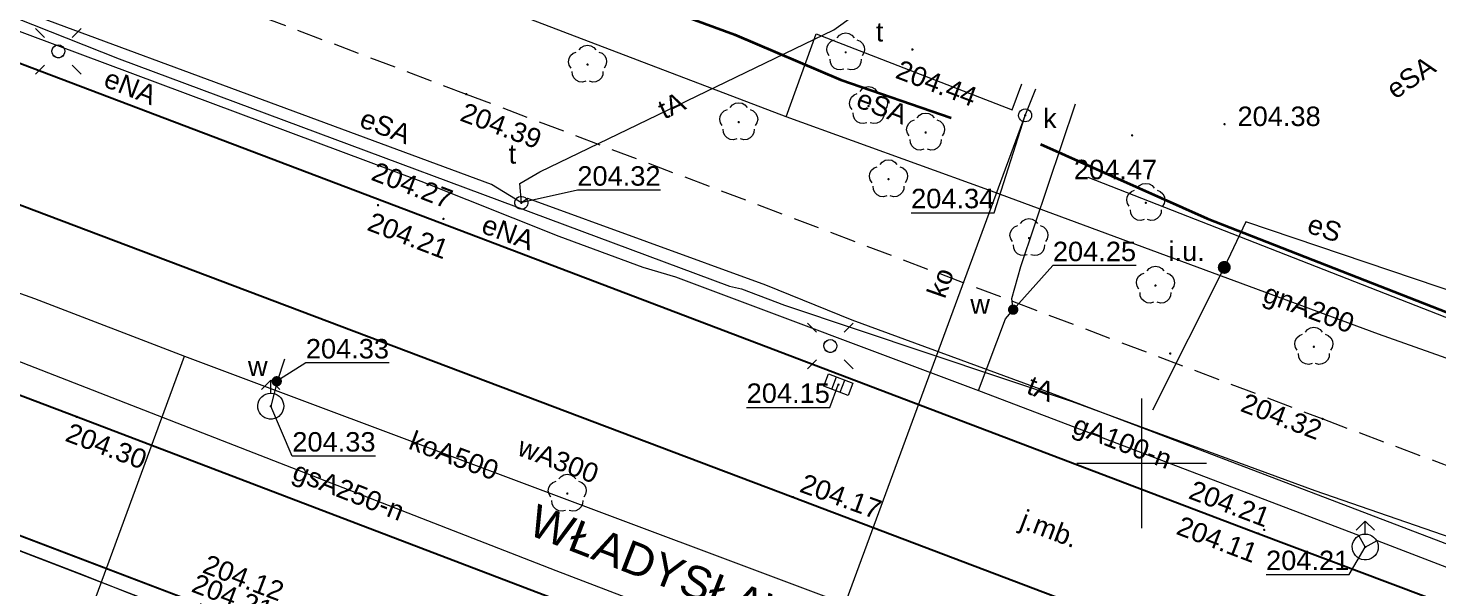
# Model space of a CAD drawing. Extents: x 0 to 7423283, y 0 to 5548300.
# Drawn here: x 7422357.1 to 7422411.4, y 5548245.2 to 5548266.8 of the extents above; entities that cross this region are included whole.
import ezdxf
from ezdxf.enums import TextEntityAlignment as Align

# ---------------------------------------------------------------- set-up
doc = ezdxf.new("R2010")
doc.units = 0
doc.linetypes.add('PRZER2-1', pattern=[3, 2, -1])
doc.linetypes.add('PRZER3-1', pattern=[4, 3, -1])
doc.layers.get('0').update_dxf_attribs({"linetype": 'CONTINUOUS', "lineweight": 13})
for name, color, linetype, lineweight, true_color in [('EGBP04', 7, 'CONTINUOUS', 18, 0x008000), ('OBOP02', 7, 'CONTINUOUS', 18, 0x008000), ('SUOP03', 1, 'CONTINUOUS', 35, 0xff0000), ('SUPE03', 1, 'CONTINUOUS', 18, 0xff0000), ('SUPE03_O', 1, 'CONTINUOUS', 18, 0xff0000), ('SUPE04', 1, 'CONTINUOUS', 18, 0xff0000), ('SUPE04_O', 1, 'CONTINUOUS', 18, 0xff0000), ('SUPG03', 7, 'CONTINUOUS', 18, 0xbfbf00), ('SUPG03_O', 7, 'CONTINUOUS', 18, 0xbfbf00), ('SUPG04', 7, 'CONTINUOUS', 18, 0xbfbf00), ('SUPG04_O', 7, 'CONTINUOUS', 18, 0xbfbf00), ('SUPG05', 7, 'CONTINUOUS', 18, 0xbfbf00), ('SUPG05_O', 7, 'CONTINUOUS', 18, 0xbfbf00), ('SUPK03', 7, 'CONTINUOUS', 18, 0x803300), ('SUPK03_O', 7, 'CONTINUOUS', 18, 0x803300), ('SUPT01', 7, 'CONTINUOUS', 18, 0xff9100), ('SUPT01_O', 7, 'CONTINUOUS', 18, 0xff9100), ('SUPW03', 5, 'CONTINUOUS', 18, 0x0000ff), ('SUPW03_O', 5, 'CONTINUOUS', 18, 0x0000ff), ('SUUS02', 7, 'CONTINUOUS', 18, 0x0a0909), ('SUUS05', 7, 'CONTINUOUS', 18, 0x0a0909), ('SUUS15', 7, 'CONTINUOUS', 18, 0xff9100), ('SUUS15_O', 7, 'CONTINUOUS', 18, 0xff9100)]:
    doc.layers.add(name, color=color, linetype=linetype, lineweight=lineweight, true_color=true_color)
for name, color, linetype, lineweight in [('GELULI_O', 7, 'PRZER3-1', 18), ('KTCR02', 7, 'PRZER2-1', 18), ('KTJZ01', 7, 'PRZER3-1', 18), ('KTJZ01_O', 7, 'PRZER3-1', 18), ('KTKR01', 7, 'CONTINUOUS', 25), ('RTPW02', 7, 'CONTINUOUS', 13), ('RTPW02_O', 7, 'CONTINUOUS', 13), ('SUSM', 7, 'CONTINUOUS', 18)]:
    doc.layers.add(name, color=color, linetype=linetype, lineweight=lineweight)
for name, color, linetype, true_color in [('SUPS01_05', 7, 'CONTINUOUS', 0x803300), ('SUPS01_05_O', 7, 'CONTINUOUS', 0x803300), ('SUPS01_07', 7, 'CONTINUOUS', 0xff9100), ('SUPS01_07_O', 7, 'CONTINUOUS', 0xff9100), ('SUPS01_08', 5, 'CONTINUOUS', 0x0000ff), ('SUPS01_08_O', 5, 'CONTINUOUS', 0x0000ff), ('SUUS25', 7, 'CONTINUOUS', 0x0a0909), ('SUUS25_O', 7, 'CONTINUOUS', 0x0a0909), ('SUUS31_01', 7, 'CONTINUOUS', 0x0a0909), ('SUUS31_01_O', 7, 'CONTINUOUS', 0x0a0909)]:
    doc.layers.add(name, color=color, linetype=linetype, true_color=true_color)
doc.styles.add('GEO-INFO', font='Arial')

# ---------------------------------------------------------------- blocks, each defined once
blk = doc.blocks.new('EPPGN')
blk.add_hatch(color=0).paths.add_polyline_path([(-0.09, 0), (-0.085595, -0.027812), (-0.072812, -0.052901), (-0.052901, -0.072812), (-0.027812, -0.085595), (0, -0.09), (0.027812, -0.085595), (0.052901, -0.072812), (0.072812, -0.052901), (0.085595, -0.027812), (0.09, 0), (0.085595, 0.027812), (0.072812, 0.052901), (0.052901, 0.072812), (0.027812, 0.085595), (0, 0.09), (-0.027812, 0.085595), (-0.052901, 0.072812), (-0.072812, 0.052901), (-0.085595, 0.027812)])
blk = doc.blocks.new('KOLO')
blk.add_hatch(color=0).paths.add_polyline_path([(0, 0.5), (-0.12941, 0.482963), (-0.25, 0.433013), (-0.353553, 0.353553), (-0.433013, 0.25), (-0.482963, 0.12941), (-0.5, 0), (-0.482963, -0.12941), (-0.433013, -0.25), (-0.353553, -0.353553), (-0.25, -0.433013), (-0.12941, -0.482963), (0, -0.5), (0.12941, -0.482963), (0.25, -0.433013), (0.353553, -0.353553), (0.433013, -0.25), (0.482963, -0.12941), (0.5, 0), (0.482963, 0.12941), (0.433013, 0.25), (0.353553, 0.353553), (0.25, 0.433013), (0.12941, 0.482963)])
blk = doc.blocks.new('OKRAG_PELNY')
at = {"color": 0}
blk.add_lwpolyline([(0.5, 0), (0.482963, -0.12941), (0.433013, -0.25), (0.353553, -0.353553), (0.25, -0.433013), (0.12941, -0.482963), (0, -0.5), (-0.12941, -0.482963), (-0.25, -0.433013), (-0.353553, -0.353553), (-0.433013, -0.25), (-0.482963, -0.12941), (-0.5, 0), (-0.482963, 0.12941), (-0.433013, 0.25), (-0.353553, 0.353553), (-0.25, 0.433013), (-0.12941, 0.482963), (0, 0.5), (0.12941, 0.482963), (0.25, 0.433013), (0.353553, 0.353553), (0.433013, 0.25), (0.482963, 0.12941)], close=True, dxfattribs=at)
blk = doc.blocks.new('SUUS05')
at = {"color": 0}
blk.add_lwpolyline([(0.5, -0.25), (-0.5, -0.25), (-0.5, 0.25), (0.5, 0.25)], close=True, dxfattribs=at)
for points in [[(-0.175, -0.25), (-0.175, 0.25)], [(0.175, -0.25), (0.175, 0.25)]]:
    blk.add_lwpolyline(points, dxfattribs=at)
blk = doc.blocks.new('SPDLP')
blk.add_hatch(color=0).paths.add_polyline_path([(-0.09, 0), (-0.085595, -0.027812), (-0.072812, -0.052901), (-0.052901, -0.072812), (-0.027812, -0.085595), (0, -0.09), (0.027812, -0.085595), (0.052901, -0.072812), (0.072812, -0.052901), (0.085595, -0.027812), (0.09, 0), (0.085595, 0.027812), (0.072812, 0.052901), (0.052901, 0.072812), (0.027812, 0.085595), (0, 0.09), (-0.027812, 0.085595), (-0.052901, 0.072812), (-0.072812, 0.052901), (-0.085595, 0.027812)])
at = {"color": 0}
for points in [[(-1.292703, 0.137547), (-1.355024, 0.389802), (-1.327532, 0.648184), (-1.213525, 0.881678), (-1.026689, 1.062258), (-0.78945, 1.168249), (-0.530282, 1.186929)], [(-0.268652, 1.271938), (-0.048001, 1.40916), (0.20623, 1.462858), (0.463525, 1.426585), (0.693003, 1.304695), (0.867117, 1.11182), (0.964971, 0.871109)], [(1.126667, 0.648554), (1.325358, 0.481106), (1.454989, 0.255912), (1.5, 0), (1.454989, -0.255912), (1.325358, -0.481106), (1.126667, -0.648554)], [(-0.530282, -1.186929), (-0.78945, -1.168249), (-1.026689, -1.062258), (-1.213525, -0.881678), (-1.327532, -0.648184), (-1.355024, -0.389802), (-1.292703, -0.137547)], [(0.964971, -0.871109), (0.867117, -1.11182), (0.693003, -1.304695), (0.463525, -1.426585), (0.20623, -1.462858), (-0.048001, -1.40916), (-0.268652, -1.271938)]]:
    blk.add_lwpolyline(points, dxfattribs=at)
blk = doc.blocks.new('SUSM01_01')
at = {"color": 0}
for points in [[(-0.353553, 0.353553), (-0.212132, 0.212132)], [(0.353553, 0.353553), (0.212132, 0.212132)], [(-0.353553, -0.353553), (-0.212132, -0.212132)], [(0.353553, -0.353553), (0.212132, -0.212132)]]:
    blk.add_lwpolyline(points, dxfattribs=at)
blk.add_lwpolyline([(0.1, 0), (0.093969, -0.034202), (0.076604, -0.064279), (0.05, -0.086603), (0.025882, -0.096593), (0, -0.1), (-0.025882, -0.096593), (-0.05, -0.086603), (-0.073305, -0.068017), (-0.090097, -0.043388), (-0.098883, -0.014904), (-0.098883, 0.014904), (-0.090097, 0.043388), (-0.073305, 0.068017), (-0.05, 0.086603), (-0.022252, 0.097493), (0.007473, 0.09972), (0.036534, 0.093087), (0.062349, 0.078183), (0.082624, 0.056332), (0.095557, 0.029476)], close=True, dxfattribs=at)
blk = doc.blocks.new('SUUS02')
at = {"color": 0}
blk.add_lwpolyline([(1, 0), (0.984808, -0.173648), (0.939693, -0.34202), (0.866025, -0.5), (0.766044, -0.642788), (0.642788, -0.766044), (0.5, -0.866025), (0.34202, -0.939693), (0.173648, -0.984808), (0, -1), (-0.173648, -0.984808), (-0.34202, -0.939693), (-0.5, -0.866025), (-0.654861, -0.75575), (-0.786053, -0.618159), (-0.888835, -0.458227), (-0.959493, -0.281733), (-0.995472, -0.095056), (-0.995472, 0.095056), (-0.959493, 0.281733), (-0.888835, 0.458227), (-0.786053, 0.618159), (-0.654861, 0.75575), (-0.5, 0.866025), (-0.327068, 0.945001), (-0.142315, 0.989821), (0.047582, 0.998867), (0.235759, 0.971812), (0.415415, 0.909632), (0.580057, 0.814576), (0.723734, 0.690079), (0.841254, 0.540641), (0.928368, 0.371662), (0.981929, 0.189251)], close=True, dxfattribs=at)
for points in [[(1, 0), (2, 0)], [(1.292893, 0.707107), (2, 0), (1.292893, -0.707107)]]:
    blk.add_lwpolyline(points, dxfattribs=at)

msp = doc.modelspace()

# ---------------------------------------------------------------- linework, layer by layer
at = {"color": 7, "linetype": 'Continuous', "lineweight": 13, "elevation": 100, "flags": 128}
for points in [[(7422400, 5548247.5), (7422400, 5548252.5)], [(7422397.5, 5548250), (7422402.5, 5548250)]]:
    msp.add_lwpolyline(points, dxfattribs=at)
at = {"layer": 'KTCR02', "color": 7, "linetype": 'PRZER2-1', "lineweight": 18, "ltscale": 0.5, "elevation": 10.18}
msp.add_lwpolyline([(7422284.23, 5548297.47), (7422284.11, 5548297.14), (7422294.84, 5548293.46), (7422296.27, 5548293), (7422311.29, 5548287.66), (7422325.31, 5548282.64), (7422327.7, 5548281.77), (7422338.46, 5548277.72), (7422341.44, 5548276.65), (7422353.47, 5548272.02), (7422373.99, 5548264.23), (7422406.97, 5548251.71), (7422440.83, 5548238.97), (7422440.96, 5548239.31), (7422442.64, 5548238.63)], dxfattribs=at)
at = {"layer": 'KTJZ01', "color": 7, "linetype": 'PRZER3-1', "lineweight": 18, "ltscale": 0.5, "elevation": 10.18}
msp.add_lwpolyline([(7422329.53, 5548262.96), (7422328.25, 5548263.93), (7422327.51, 5548266.07), (7422327.97, 5548267.72), (7422329.43, 5548269.02), (7422331.02, 5548269.5), (7422332.57, 5548269.17), (7422348.64, 5548263.05), (7422386.58, 5548248.69), (7422433.37, 5548230.93), (7422434.61, 5548230.22), (7422435.35, 5548229.28), (7422435.74, 5548227.97), (7422435.48, 5548226.65), (7422434.44, 5548225.18), (7422432.23, 5548224.24), (7422429.09, 5548225.14), (7422383.01, 5548242.62), (7422358.98, 5548251.79)], close=True, dxfattribs=at)
at = {"layer": 'KTKR01', "color": 7, "linetype": 'Continuous', "lineweight": 25, "elevation": 10.18}
for points in [[(7422240.02, 5548291.48), (7422254.7, 5548285.88), (7422258.43, 5548284.45), (7422259.85, 5548283.95), (7422290.47, 5548272.35), (7422297.44, 5548269.71), (7422314.35, 5548263.32), (7422341.4, 5548253.08), (7422356.43, 5548247.36), (7422363.18, 5548244.79), (7422391.68, 5548234), (7422412.76, 5548225.96), (7422436.61, 5548216.94), (7422447.83, 5548212.7), (7422451.56, 5548211.28)], [(7422313.68, 5548281.56), (7422318.75, 5548279.77), (7422326.26, 5548276.97), (7422344.16, 5548270.23), (7422374.46, 5548258.72), (7422404.49, 5548247.29), (7422436.39, 5548235.27), (7422438.25, 5548234.83), (7422439.69, 5548235.03), (7422441.69, 5548235.94), (7422442.74, 5548237.18), (7422443.29, 5548238.37)]]:
    msp.add_lwpolyline(points, dxfattribs=at)
msp.add_lwpolyline([(7422329.53, 5548262.96), (7422328.25, 5548263.93), (7422327.51, 5548266.07), (7422327.97, 5548267.72), (7422329.43, 5548269.02), (7422331.02, 5548269.5), (7422332.57, 5548269.17), (7422348.64, 5548263.05), (7422386.58, 5548248.69), (7422433.37, 5548230.93), (7422434.61, 5548230.22), (7422435.35, 5548229.28), (7422435.74, 5548227.97), (7422435.48, 5548226.65), (7422434.44, 5548225.18), (7422432.23, 5548224.24), (7422429.09, 5548225.14), (7422383.01, 5548242.62), (7422358.98, 5548251.79)], close=True, dxfattribs=at)
at = {"layer": 'SUOP03', "color": 1, "linetype": 'Continuous', "lineweight": 35, "true_color": 0xff0000, "elevation": 10.18}
for points in [[(7422354.76, 5548276.18), (7422359.68, 5548273.58), (7422363.71, 5548273.03), (7422372.46, 5548270.75), (7422377.53, 5548269.03), (7422384.32, 5548266.53), (7422388.41, 5548264.78), (7422392.66, 5548263.32)], [(7422396.1, 5548262.3), (7422402.52, 5548259.43), (7422424.45, 5548250.85), (7422429.42, 5548248.41), (7422434.23, 5548246.79), (7422438.87, 5548245.55)]]:
    msp.add_lwpolyline(points, dxfattribs=at)
at = {"layer": 'SUPE03', "color": 1, "linetype": 'Continuous', "lineweight": 18, "true_color": 0xff0000, "elevation": 10.18}
for points in [[(7422397.93, 5548261.03), (7422415.22, 5548254.25), (7422416.69, 5548253.74), (7422418.45, 5548252.92), (7422423.79, 5548250.9), (7422424.69, 5548250.39), (7422431.03, 5548247.98), (7422437.4, 5548245.34)], [(7422419.78, 5548253.98), (7422404.01, 5548259.31), (7422403.18, 5548257.55), (7422400.42, 5548252.05)]]:
    msp.add_lwpolyline(points, dxfattribs=at)
at = {"layer": 'SUPE04', "color": 1, "linetype": 'Continuous', "lineweight": 18, "true_color": 0xff0000, "elevation": 10.18}
for points in [[(7422251.75, 5548282.04), (7422256.02, 5548283.55), (7422258.32, 5548283.61), (7422259.3, 5548283.21), (7422275.24, 5548277.15), (7422281.72, 5548274.9), (7422306.24, 5548265.58), (7422306.45, 5548265.62), (7422306.61, 5548265.46), (7422308.21, 5548264.8), (7422322.37, 5548259.68), (7422324.97, 5548258.81), (7422334.17, 5548255.3), (7422334.31, 5548255.04), (7422334.53, 5548255.2), (7422362.89, 5548244.27), (7422363.98, 5548243.74), (7422371.44, 5548241.16), (7422384.67, 5548236.21), (7422394.94, 5548232.24), (7422413.77, 5548224.77), (7422417.46, 5548223.38), (7422420.71, 5548222.05), (7422424.52, 5548220.64)], [(7422257.95, 5548281.88), (7422278.42, 5548275.33), (7422294.97, 5548269.41), (7422305.58, 5548265.8), (7422322.27, 5548259.72), (7422324.74, 5548258.9), (7422331.06, 5548256.55), (7422334.17, 5548255.3), (7422334.53, 5548255.2), (7422359.07, 5548245.76), (7422373.76, 5548239.91), (7422385.51, 5548235.48), (7422386.37, 5548235.03), (7422394.44, 5548231.87), (7422395.38, 5548231.34), (7422415.05, 5548223.97), (7422423.26, 5548220.97), (7422424.48, 5548220.46), (7422424.52, 5548220.64)], [(7422327.78, 5548277.4), (7422329.14, 5548276.99), (7422329.44, 5548277.4), (7422332.9, 5548276.11), (7422335.73, 5548274.95), (7422355.91, 5548267.46), (7422360.62, 5548265.59), (7422384.12, 5548256.83), (7422384.59, 5548256.72), (7422386.24, 5548256.1), (7422397.32, 5548252.38), (7422406.67, 5548248.95), (7422417.55, 5548245.18), (7422433.31, 5548239.11), (7422435.84, 5548238.21), (7422438.01, 5548237.32), (7422439.59, 5548236.94)]]:
    msp.add_lwpolyline(points, dxfattribs=at)
at = {"layer": 'SUPG03', "color": 52, "linetype": 'Continuous', "lineweight": 18, "true_color": 0xbfbf00, "elevation": 10.18}
msp.add_lwpolyline([(7422276.42, 5548299.13), (7422279.79, 5548297.91), (7422280.65, 5548297.48), (7422290.5, 5548293.81), (7422303.97, 5548289.15), (7422306.66, 5548288.33), (7422317.49, 5548284.63), (7422321.86, 5548283.18), (7422322.62, 5548266.48), (7422332.95, 5548262.7), (7422343.98, 5548258.91), (7422377.44, 5548245.86), (7422398.71, 5548237.72), (7422399.65, 5548237.27), (7422417.47, 5548231.26), (7422418.28, 5548230.87), (7422435.32, 5548224.42)], dxfattribs=at)
at = {"layer": 'SUPG04', "color": 52, "linetype": 'Continuous', "lineweight": 18, "true_color": 0xbfbf00, "elevation": 10.18}
for points in [[(7422386.31, 5548263.36), (7422366.54, 5548270.91), (7422358.8, 5548273.76), (7422348.67, 5548277.64)], [(7422386.31, 5548263.36), (7422387.47, 5548266.56)], [(7422423.81, 5548249.74), (7422421.69, 5548250.52), (7422409.12, 5548254.97), (7422393.97, 5548260.58), (7422386.31, 5548263.36)]]:
    msp.add_lwpolyline(points, dxfattribs=at)
at = {"layer": 'SUPG05', "color": 52, "linetype": 'Continuous', "lineweight": 18, "true_color": 0xbfbf00, "elevation": 10.18}
msp.add_lwpolyline([(7422387.47, 5548266.56), (7422395.01, 5548263.62), (7422395.39, 5548264.63)], dxfattribs=at)
at = {"layer": 'SUPK03', "color": 36, "linetype": 'Continuous', "lineweight": 18, "true_color": 0x803300, "elevation": 10.18}
for points in [[(7422246.97, 5548297.89), (7422247.53, 5548298.17), (7422264.57, 5548291.39), (7422265.71, 5548291.01), (7422272.32, 5548288.37), (7422301.55, 5548277.2), (7422309.86, 5548274.17), (7422310.18, 5548273.98), (7422311.44, 5548273.58), (7422312.86, 5548272.96), (7422321.27, 5548269.89), (7422333.03, 5548265.33), (7422347.57, 5548259.96), (7422348.07, 5548259.86), (7422349.18, 5548259.39), (7422349.35, 5548259.22), (7422357.36, 5548256.35), (7422363.14, 5548254.13), (7422388.58, 5548244.58), (7422399.68, 5548240.41)], [(7422388.58, 5548244.58), (7422395.51, 5548263.41), (7422395.92, 5548264.43)], [(7422352.95, 5548226.6), (7422353.19, 5548227.06), (7422363.14, 5548254.13)]]:
    msp.add_lwpolyline(points, dxfattribs=at)
at = {"layer": 'SUPS01_05_O', "color": 36, "linetype": 'Continuous', "lineweight": 9, "true_color": 0x803300, "elevation": 10.8, "flags": 128}
for points in [[(7422391.12, 5548259.657), (7422394.323, 5548259.657), (7422395.51, 5548263.41)], [(7422384.787, 5548252.154), (7422387.99, 5548252.154), (7422388.311, 5548253.022)]]:
    msp.add_lwpolyline(points, dxfattribs=at)
at = {"layer": 'SUPS01_07_O', "color": 30, "linetype": 'Continuous', "lineweight": 9, "true_color": 0xff9100, "elevation": 10.8, "flags": 128}
msp.add_lwpolyline([(7422381.469, 5548260.527), (7422378.266, 5548260.527), (7422376.139, 5548260.052)], dxfattribs=at)
at = {"layer": 'SUPS01_08_O', "color": 5, "linetype": 'Continuous', "lineweight": 9, "true_color": 0x0000ff, "elevation": 10.8, "flags": 128}
for points in [[(7422399.783, 5548257.617), (7422396.58, 5548257.617), (7422395.05, 5548255.92)], [(7422371.013, 5548253.867), (7422367.81, 5548253.867), (7422366.69, 5548253.16)], [(7422370.493, 5548250.277), (7422367.29, 5548250.277), (7422366.46, 5548252.2)], [(7422404.79, 5548245.707), (7422407.993, 5548245.707), (7422408.61, 5548246.77)]]:
    msp.add_lwpolyline(points, dxfattribs=at)
at = {"layer": 'SUPT01', "color": 30, "linetype": 'Continuous', "lineweight": 18, "true_color": 0xff9100, "elevation": 10.18}
for points in [[(7422376.11, 5548260.04), (7422374.96, 5548260.74), (7422348.49, 5548270.55), (7422330.29, 5548277.23), (7422324.01, 5548279.39), (7422301.71, 5548287.66), (7422301.36, 5548287.42)], [(7422376.11, 5548260.04), (7422376.05, 5548260.78), (7422376.82, 5548261.23), (7422388.14, 5548266.71), (7422388.91, 5548267.26)], [(7422437.3, 5548236.93), (7422436.69, 5548237.45), (7422435.5, 5548237.84), (7422425.58, 5548241.72), (7422422.56, 5548242.75), (7422396.47, 5548252.71), (7422388.85, 5548255.51), (7422385.52, 5548256.86), (7422376.36, 5548260.21), (7422376.11, 5548260.04)]]:
    msp.add_lwpolyline(points, dxfattribs=at)
at = {"layer": 'SUPW03', "color": 5, "linetype": 'Continuous', "lineweight": 18, "true_color": 0x0000ff, "elevation": 10.18}
for points in [[(7422272.97, 5548296.97), (7422280.81, 5548293.47), (7422282.55, 5548292.79), (7422285.67, 5548291.87), (7422299.56, 5548287.23), (7422303.29, 5548285.9), (7422310.12, 5548284.01), (7422313.44, 5548283.18), (7422318.13, 5548281.51), (7422329.46, 5548277.39), (7422329.87, 5548276.71), (7422356.12, 5548266.9), (7422372.24, 5548260.88), (7422377.55, 5548258.76), (7422380.79, 5548257.56), (7422382.04, 5548257.18), (7422393.71, 5548252.81), (7422408.35, 5548247.23), (7422408.61, 5548246.77)], [(7422393.71, 5548252.81), (7422394.76, 5548255.57), (7422395.05, 5548255.92), (7422395, 5548256.35), (7422395.34, 5548257.59), (7422397.45, 5548263.85)], [(7422366.99, 5548254.01), (7422366.7, 5548253.15), (7422366.46, 5548252.2)], [(7422408.61, 5548246.77), (7422409.07, 5548247.02), (7422416.47, 5548244.17), (7422418.01, 5548243.5), (7422423.04, 5548241.64), (7422437.08, 5548236.04), (7422441.68, 5548234.33), (7422452.73, 5548229.88), (7422475.82, 5548221.78), (7422484.96, 5548218.69)]]:
    msp.add_lwpolyline(points, dxfattribs=at)

# ---------------------------------------------------------------- block references
at = {"layer": 'EGBP04', "color": 96, "lineweight": 18, "true_color": 0x008000, "xscale": 0.5, "yscale": 0.5, "rotation": 90}
msp.add_blockref('EPPGN', (7422401.1, 5548254.23, 10.32), dxfattribs=at)
at = {"layer": 'OBOP02', "color": 96, "lineweight": 18, "true_color": 0x008000, "xscale": 0.5, "yscale": 0.5, "rotation": 90}
for p in [(7422388.6, 5548265.84, 10.12), (7422378.66, 5548265.37, 10.12), (7422389.48, 5548263.77, 10.12), (7422384.48, 5548263.15, 10.12), (7422391.68, 5548262.75, 10.12), (7422390.25, 5548260.95, 10.12), (7422400.16, 5548260.04, 10.12), (7422395.66, 5548258.68, 10.12), (7422400.53, 5548256.85, 10.12), (7422406.63, 5548254.49, 10.12), (7422377.88, 5548248.83, 10.12)]:
    msp.add_blockref('SPDLP', p, dxfattribs=at)
at = {"layer": 'RTPW02', "color": 7, "lineweight": 13, "xscale": 0.09, "yscale": 0.09, "rotation": 90}
for p in [(7422391.17, 5548265.95, 10.2), (7422373.99, 5548264.23, 10.2), (7422403.19, 5548263.07, 10.2), (7422399.63, 5548262.64, 10.2), (7422370.59, 5548259.95, 10.2), (7422373.11, 5548259.42, 10.2), (7422358.98, 5548251.79, 10.2), (7422406.97, 5548251.71, 10.2), (7422386.58, 5548248.69, 10.2), (7422404.49, 5548247.29, 10.2), (7422404.72, 5548247.43, 10.2)]:
    msp.add_blockref('KOLO', p, dxfattribs=at)
at = {"layer": 'SUPS01_05', "color": 36, "lineweight": 5, "true_color": 0x803300, "xscale": 0.09, "yscale": 0.09, "rotation": 90}
for p in [(7422395.51, 5548263.41, 10.24), (7422388.32, 5548253.03, 10.24)]:
    msp.add_blockref('KOLO', p, dxfattribs=at)
at = {"layer": 'SUPS01_07', "color": 30, "lineweight": 5, "true_color": 0xff9100, "xscale": 0.09, "yscale": 0.09, "rotation": 90}
msp.add_blockref('KOLO', (7422376.11, 5548260.04, 10.24), dxfattribs=at)
at = {"layer": 'SUPS01_08', "color": 5, "lineweight": 5, "true_color": 0x0000ff, "xscale": 0.09, "yscale": 0.09, "rotation": 90}
for p in [(7422395.05, 5548255.92, 10.24), (7422366.69, 5548253.16, 10.24), (7422366.46, 5548252.2, 10.24), (7422408.61, 5548246.77, 10.24)]:
    msp.add_blockref('KOLO', p, dxfattribs=at)
at = {"layer": 'SUSM', "color": 7, "lineweight": 18, "rotation": 90}
for name, p, xscale, yscale in [('SUSM01_01', (7422358.28, 5548265.88, 10.24), 2.5, 2.5), ('OKRAG_PELNY', (7422358.28, 5548265.88, 10.24), 0.5, 0.5), ('SUSM01_01', (7422388.01, 5548254.52, 10.24), 2.5, 2.5), ('OKRAG_PELNY', (7422388.01, 5548254.52, 10.24), 0.5, 0.5)]:
    msp.add_blockref(name, p, dxfattribs=dict(at, xscale=xscale, yscale=yscale))
at = {"layer": 'SUUS02', "color": 18, "lineweight": 18, "true_color": 0x0a0909, "xscale": 0.5, "yscale": 0.5, "rotation": 90}
for p in [(7422366.46, 5548252.2, 10.24), (7422408.61, 5548246.77, 10.24)]:
    msp.add_blockref('SUUS02', p, dxfattribs=at)
at = {"layer": 'SUUS05', "color": 18, "lineweight": 18, "true_color": 0x0a0909, "rotation": 338.8385173514151}
msp.add_blockref('SUUS05', (7422388.32, 5548253.03, 10.24), dxfattribs=at)
at = {"layer": 'SUUS15', "color": 36, "lineweight": 18, "true_color": 0x803300, "xscale": 0.5, "yscale": 0.5, "rotation": 90}
msp.add_blockref('OKRAG_PELNY', (7422395.51, 5548263.41, 10.24), dxfattribs=at)
at = {"layer": 'SUUS15', "color": 30, "lineweight": 18, "true_color": 0xff9100, "xscale": 0.5, "yscale": 0.5, "rotation": 340.3077730041549}
msp.add_blockref('OKRAG_PELNY', (7422376.11, 5548260.04, 10.24), dxfattribs=at)
at = {"layer": 'SUUS25', "color": 18, "lineweight": 5, "true_color": 0x0a0909, "xscale": 0.4, "yscale": 0.4}
for p, rotation in [((7422395.05, 5548255.92, 10.24), 337.5570372593373), ((7422366.69, 5548253.16, 10.24), 359.9997925898467)]:
    msp.add_blockref('KOLO', p, dxfattribs=dict(at, rotation=rotation))
at = {"layer": 'SUUS31_01', "color": 18, "lineweight": 5, "true_color": 0x0a0909, "xscale": 0.5, "yscale": 0.5, "rotation": 64.75165078017778}
msp.add_blockref('KOLO', (7422403.18, 5548257.55, 10.24), dxfattribs=at)

# ---------------------------------------------------------------- texts
at = {"layer": 'GELULI_O', "color": 18, "linetype": 'Continuous', "lineweight": 0, "true_color": 0x0a0909, "style": 'GEO-INFO'}
msp.add_text('WŁADYSŁAWA REYMONTA', height=1.25, rotation=338.8285, dxfattribs=at).set_placement((7422376.294, 5548247.283, 10.8))
at = {"layer": 'KTJZ01_O', "color": 7, "linetype": 'Continuous', "lineweight": 0, "style": 'GEO-INFO'}
msp.add_text('j.mb.', height=0.75, rotation=339.2148, dxfattribs=at).set_placement((7422396.417, 5548247.387, 10.8), align=Align.MIDDLE)
at = {"layer": 'RTPW02_O', "color": 7, "linetype": 'Continuous', "lineweight": 0, "style": 'GEO-INFO'}
for s, rotation, p in [('204.44', 339.2129, (7422390.47, 5548264.87, 10.8)), ('204.39', 339.4719, (7422373.701, 5548263.224, 10.8)), ('204.38', 359.9998, (7422403.69, 5548263, 10.8)), ('204.27', 338.9966, (7422370.279, 5548260.939, 10.8)), ('204.47', 359.9998, (7422397.39, 5548260.95, 10.8)), ('204.21', 338.9966, (7422370.125, 5548259.003, 10.8)), ('204.32', 339.1367, (7422403.756, 5548252.025, 10.8)), ('204.30', 339.4307, (7422358.497, 5548250.875, 10.8)), ('204.17', 340.1476, (7422386.782, 5548248.912, 10.8)), ('204.21', 339.1367, (7422401.758, 5548248.661, 10.8)), ('204.11', 339.1367, (7422401.284, 5548247.285, 10.8)), ('204.12', 339.2285, (7422363.783, 5548245.801, 10.8)), ('204.21', 339.2285, (7422363.359, 5548245.063, 10.8))]:
    msp.add_text(s, height=0.75, rotation=rotation, dxfattribs=at).set_placement(p)
at = {"layer": 'SUPE03_O', "color": 1, "linetype": 'Continuous', "lineweight": 0, "true_color": 0xff0000, "style": 'GEO-INFO'}
for s, rotation, p in [('eSA', 34.5256, (7422409.76, 5548264.009, 10.8)), ('eSA', 339.1304, (7422388.95, 5548263.75, 10.8)), ('eSA', 339.1304, (7422369.825, 5548262.989, 10.8)), ('eS', 341.3254, (7422406.32, 5548258.91, 10.8))]:
    msp.add_text(s, height=0.75, rotation=rotation, dxfattribs=at).set_placement(p)
at = {"layer": 'SUPE04_O', "color": 1, "linetype": 'Continuous', "lineweight": 0, "true_color": 0xff0000, "style": 'GEO-INFO'}
for rotation, p in [(338.385, (7422359.97, 5548264.542, 10.8)), (339.7583, (7422374.517, 5548258.901, 10.8))]:
    msp.add_text('eNA', height=0.75, rotation=rotation, dxfattribs=at).set_placement(p)
at = {"layer": 'SUPG03_O', "color": 18, "linetype": 'Continuous', "lineweight": 0, "true_color": 0x0a0909, "style": 'GEO-INFO'}
msp.add_text('gsA250-n', height=0.75, rotation=338.5521, dxfattribs=at).set_placement((7422367.239, 5548249.403, 10.8))
at = {"layer": 'SUPG04_O', "color": 18, "linetype": 'Continuous', "lineweight": 0, "true_color": 0x0a0909, "style": 'GEO-INFO'}
msp.add_text('gnA200', height=0.75, rotation=339.649, dxfattribs=at).set_placement((7422404.618, 5548256.253, 10.8))
at = {"layer": 'SUPG05_O', "color": 18, "linetype": 'Continuous', "lineweight": 0, "true_color": 0x0a0909, "style": 'GEO-INFO'}
msp.add_text('gA100-n', height=0.75, rotation=338.8447, dxfattribs=at).set_placement((7422397.281, 5548251.19, 10.8))
at = {"layer": 'SUPK03_O', "color": 36, "linetype": 'Continuous', "lineweight": 0, "true_color": 0x803300, "style": 'GEO-INFO'}
for s, rotation, p in [('ko', 70.7097, (7422392.42, 5548256.31, 10.8)), ('koA500', 339.5213, (7422371.721, 5548250.571, 10.8))]:
    msp.add_text(s, height=0.75, rotation=rotation, dxfattribs=at).set_placement(p)
at = {"layer": 'SUPS01_05_O', "color": 36, "linetype": 'Continuous', "lineweight": 0, "true_color": 0x803300, "style": 'GEO-INFO'}
for s, p in [('204.34', (7422391.12, 5548259.83)), ('204.15', (7422384.787, 5548252.327))]:
    msp.add_text(s, height=0.75, rotation=359.9998, dxfattribs=at).set_placement(p)
at = {"layer": 'SUPS01_07_O', "color": 30, "linetype": 'Continuous', "lineweight": 0, "true_color": 0xff9100, "style": 'GEO-INFO'}
msp.add_text('204.32', height=0.75, rotation=359.9998, dxfattribs=at).set_placement((7422378.266, 5548260.7))
at = {"layer": 'SUPS01_08_O', "color": 5, "linetype": 'Continuous', "lineweight": 0, "true_color": 0x0000ff, "style": 'GEO-INFO'}
for s, p in [('204.25', (7422396.58, 5548257.79)), ('204.33', (7422367.81, 5548254.04)), ('204.33', (7422367.29, 5548250.45)), ('204.21', (7422404.79, 5548245.88))]:
    msp.add_text(s, height=0.75, rotation=359.9998, dxfattribs=at).set_placement(p)
at = {"layer": 'SUPT01_O', "color": 30, "linetype": 'Continuous', "lineweight": 0, "true_color": 0xff9100, "style": 'GEO-INFO'}
for rotation, p in [(25.989, (7422381.612, 5548263.241, 10.8)), (338.6819, (7422395.519, 5548252.709, 10.8))]:
    msp.add_text('tA', height=0.75, rotation=rotation, dxfattribs=at).set_placement(p)
at = {"layer": 'SUPW03_O', "color": 5, "linetype": 'Continuous', "lineweight": 0, "true_color": 0x0000ff, "style": 'GEO-INFO'}
msp.add_text('wA300', height=0.75, rotation=339.3191, dxfattribs=at).set_placement((7422375.904, 5548250.333, 10.8))
at = {"layer": 'SUUS15_O', "color": 30, "linetype": 'Continuous', "lineweight": 0, "true_color": 0xff9100, "style": 'GEO-INFO'}
for p in [(7422389.76, 5548266.26, 10.8), (7422375.62, 5548261.55, 10.8)]:
    msp.add_text('t', height=0.75, rotation=359.9998, dxfattribs=at).set_placement(p)
at = {"layer": 'SUUS15_O', "color": 36, "linetype": 'Continuous', "lineweight": 0, "true_color": 0x803300, "style": 'GEO-INFO'}
msp.add_text('k', height=0.75, rotation=359.9998, dxfattribs=at).set_placement((7422396.2, 5548262.92, 10.8))
at = {"layer": 'SUUS25_O', "color": 18, "linetype": 'Continuous', "lineweight": 0, "true_color": 0x0a0909, "style": 'GEO-INFO'}
for p in [(7422393.4, 5548255.76, 10.8), (7422365.58, 5548253.36, 10.8)]:
    msp.add_text('w', height=0.75, rotation=359.9998, dxfattribs=at).set_placement(p)
at = {"layer": 'SUUS31_01_O', "color": 18, "linetype": 'Continuous', "lineweight": 0, "true_color": 0x0a0909, "style": 'GEO-INFO'}
msp.add_text('i.u.', height=0.75, dxfattribs=at).set_placement((7422402.43, 5548257.8, 10.8), align=Align.RIGHT)

doc.saveas('drawing.dxf')
